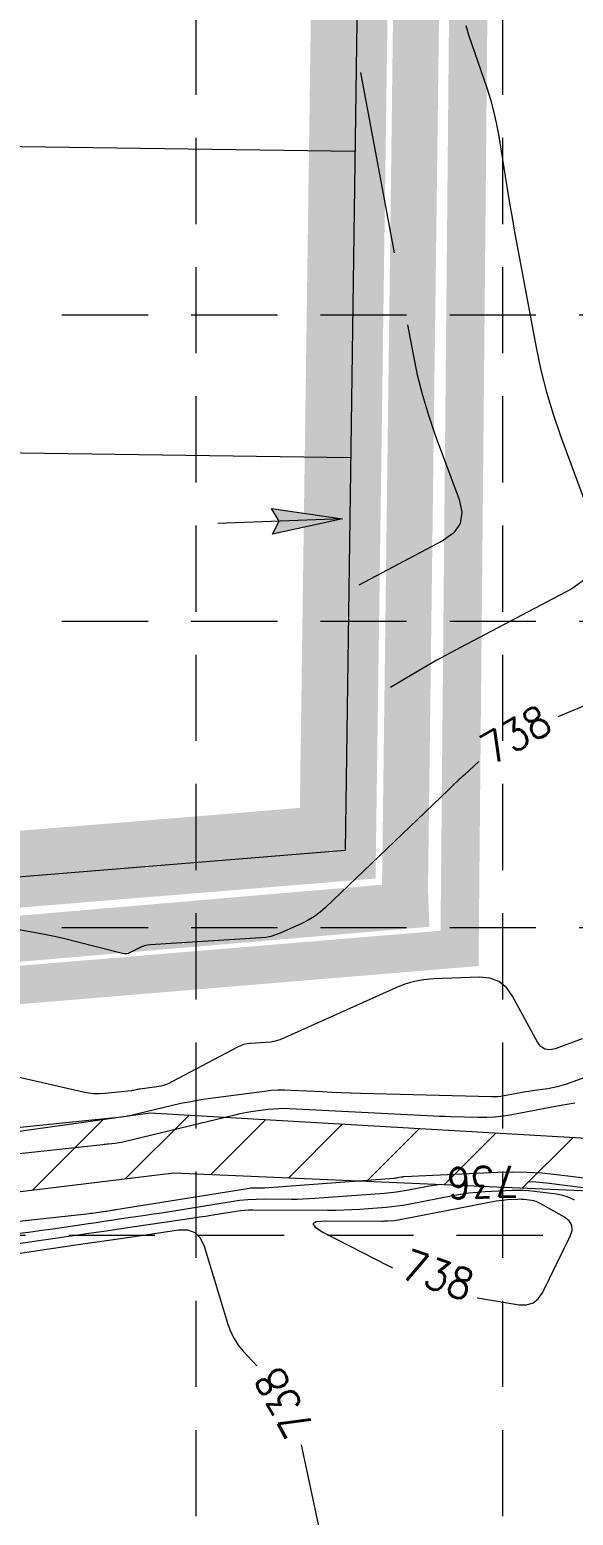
# Model space of a CAD drawing. Header units: feet. Extents: x 46644 to 49208, y 46045 to 47649.
# Drawn here: x 48504.1 to 48575, y 46330.1 to 46524.1 of the extents above; entities that cross this region are included whole.
import ezdxf
from ezdxf.enums import TextEntityAlignment as Align

# ---------------------------------------------------------------- set-up
doc = ezdxf.new("R2010")
doc.units = ezdxf.units.FT
doc.header["$MEASUREMENT"] = 0
doc.linetypes.add('DGN Style 3', pattern=[33.544038, 23.960027, -9.584011])
doc.linetypes.add('HIDDEN', pattern=[0.375, 0.25, -0.125])
for name, color, linetype, lineweight in [('06213 - LEVE 12', 1, 'Continuous', 0), ('EC', 35, 'Continuous', 0), ('Level 29', 1, 'Continuous', 0), ('Level 4', 1, 'Continuous', 0), ('Level 45', 1, 'Continuous', 0), ('Level 52', 1, 'Continuous', 0), ('LIMITS OF DISTURBANCE', 1, 'HIDDEN', 0), ('WATER', 5, 'Continuous', 0)]:
    doc.layers.add(name, color=color, linetype=linetype, lineweight=lineweight)
doc.layers.add('GRID', color=254, linetype='HIDDEN')
doc.layers.add('SILT FENCE', color=200, linetype='Continuous')
doc.styles.add('Style-STANDARD', font='STANDARD.shx')

msp = doc.modelspace()

# ---------------------------------------------------------------- hatches: boundary and pattern name
at = {"layer": 'Level 52', "linetype": 'Continuous', "lineweight": 0}
msp.add_hatch(color=7, dxfattribs=at).paths.add_polyline_path([(48535.79, 46458.22), (48536.65, 46459.92), (48535.67, 46461.57), (48544.92, 46460.23)])
at = {"layer": 'WATER', "linetype": 'Continuous', "lineweight": 0}
h = msp.add_hatch(dxfattribs=at)
h.set_pattern_fill('ANSI31', color=5, scale=60, style=0)
h.paths.add_polyline_path([(48629.77, 46329.87), (48596.32, 46378.16), (48519.78, 46382.62), (48424.65, 46369.25), (48315.4, 46360.33), (48151.38, 46359.72), (48117.82, 46367.08), (48083.44, 46350.31), (48063.38, 46344.17), (48022.45, 46343.76), (47970.79, 46345.29), (47909.81, 46340.79), (47832.98, 46331.83), (47785.1, 46328.51), (47682.89, 46315.66), (47602.11, 46320.65), (47487.5, 46356.66), (47364.2, 46436.32), (47309.48, 46412.88), (47202.47, 46323.17), (47211.19, 46318.58), (47202.93, 46315.83), (47213.94, 46313.54), (47207.52, 46309.41), (47312.93, 46404.75), (47361.71, 46423.58), (47496.18, 46347.12), (47602.62, 46314.56), (47679.02, 46309.52), (47740.12, 46313.78), (47833.87, 46324.3), (47878.73, 46331.53), (47970.78, 46339.89), (48046.54, 46335.88), (48065.49, 46335.63), (48096.83, 46350.78), (48119.82, 46356.85), (48176.25, 46350.54), (48298.04, 46354.08), (48404.55, 46360.41), (48522.91, 46374.82), (48593.15, 46371.79), (48632.07, 46317.74), (48628.78, 46325.57), (48634.34, 46324.31)])

# ---------------------------------------------------------------- linework, layer by layer
at = {"layer": '06213 - LEVE 12', "color": 7, "linetype": 'Continuous', "lineweight": 0}
for p, q in [((48415.57, 46510.06), (48546.56, 46508.25)), ((48415.02, 46470.07), (48546, 46468.25))]:
    msp.add_line(p, q, dxfattribs=at)
at = {"layer": 'EC', "color": 35, "linetype": 'DGN Style 3', "lineweight": 0}
for p, q in [((48561.02, 46524.66), (48561.38, 46523.44)), ((48561.38, 46523.44), (48563.75, 46516.49)), ((48547.27, 46518.53), (48554.13, 46481.69)), ((48563.75, 46516.49), (48564.23, 46514.99)), ((48564.23, 46514.99), (48564.64, 46513.48)), ((48564.64, 46513.48), (48564.99, 46511.95)), ((48564.99, 46511.95), (48565.27, 46510.41)), ((48565.27, 46510.41), (48566.51, 46502.82)), ((48566.51, 46502.82), (48566.78, 46501.19)), ((48566.78, 46501.19), (48567.06, 46499.57)), ((48567.06, 46499.57), (48567.34, 46497.94)), ((48567.34, 46497.94), (48567.64, 46496.32)), ((48567.64, 46496.32), (48570.2, 46482.58)), ((48570.2, 46482.58), (48570.81, 46479.65)), ((48554.13, 46481.69), (48554.69, 46479.01)), ((48554.69, 46479.01), (48555.36, 46476.36)), ((48570.81, 46479.65), (48571.54, 46476.76)), ((48555.36, 46476.36), (48556.14, 46473.75)), ((48571.54, 46476.76), (48572.4, 46473.9)), ((48556.14, 46473.75), (48557.03, 46471.16)), ((48572.4, 46473.9), (48573.37, 46471.07)), ((48557.03, 46471.16), (48560.13, 46462.77)), ((48573.37, 46471.07), (48577.86, 46458.9)), ((48560.13, 46462.77), (48560.5, 46461.08)), ((48560.5, 46461.08), (48560.28, 46459.62)), ((48560.28, 46459.62), (48559.47, 46458.39)), ((48558.07, 46457.38), (48547.05, 46451.57)), ((48559.47, 46458.39), (48558.07, 46457.38)), ((48574.87, 46451.1), (48560.33, 46443.43)), ((48576.9, 46452.56), (48574.87, 46451.1)), ((48560.33, 46443.43), (48557.24, 46441.75)), ((48557.24, 46441.75), (48554.18, 46440)), ((48554.18, 46440), (48551.17, 46438.18)), ((48580.77, 46437.58), (48573.04, 46434.38)), ((48562.7, 46428.53), (48561.49, 46427.42)), ((48560.1, 46426.12), (48559.4, 46425.47)), ((48560.79, 46426.77), (48560.1, 46426.12)), ((48561.49, 46427.42), (48560.79, 46426.77)), ((48558.71, 46424.81), (48542.72, 46409.48)), ((48559.4, 46425.47), (48558.71, 46424.81)), ((48504.67, 46406.2), (48489.54, 46408.87)), ((48541.26, 46408.31), (48540.46, 46407.82)), ((48542.01, 46408.86), (48541.26, 46408.31)), ((48542.72, 46409.48), (48542.01, 46408.86)), ((48539.62, 46407.39), (48536.81, 46406.12)), ((48540.46, 46407.82), (48539.62, 46407.39)), ((48506.02, 46405.95), (48504.67, 46406.2)), ((48507.36, 46405.67), (48506.02, 46405.95)), ((48508.7, 46405.37), (48507.36, 46405.67)), ((48510.03, 46405.04), (48508.7, 46405.37)), ((48516.23, 46403.45), (48510.03, 46405.04)), ((48519.08, 46404.46), (48518.72, 46404.33)), ((48519.45, 46404.54), (48519.08, 46404.46)), ((48519.83, 46404.58), (48519.45, 46404.54)), ((48534.28, 46405.49), (48519.83, 46404.58)), ((48534.93, 46405.57), (48534.28, 46405.49)), ((48535.57, 46405.69), (48534.93, 46405.57)), ((48536.2, 46405.88), (48535.57, 46405.69)), ((48536.81, 46406.12), (48536.2, 46405.88)), ((48516.49, 46403.41), (48516.23, 46403.45)), ((48516.75, 46403.41), (48516.49, 46403.41)), ((48517, 46403.47), (48516.75, 46403.41)), ((48517.24, 46403.57), (48517, 46403.47)), ((48518.37, 46404.17), (48517.24, 46403.57)), ((48518.72, 46404.33), (48518.37, 46404.17)), ((48551.89, 46398.99), (48537.34, 46392.43)), ((48553.07, 46399.46), (48551.89, 46398.99)), ((48554.28, 46399.81), (48553.07, 46399.46)), ((48555.52, 46400.04), (48554.28, 46399.81)), ((48556.79, 46400.14), (48555.52, 46400.04)), ((48562.78, 46400.35), (48556.79, 46400.14)), ((48564.15, 46400.24), (48562.78, 46400.35)), ((48565.33, 46399.79), (48564.15, 46400.24)), ((48566.31, 46399), (48565.33, 46399.79)), ((48567.11, 46397.89), (48566.31, 46399)), ((48570.39, 46391.9), (48567.11, 46397.89)), ((48531.23, 46391.24), (48522.67, 46386.68)), ((48531.63, 46391.42), (48531.23, 46391.24)), ((48532.04, 46391.56), (48531.63, 46391.42)), ((48532.46, 46391.65), (48532.04, 46391.56)), ((48532.89, 46391.7), (48532.46, 46391.65)), ((48534.94, 46391.83), (48532.89, 46391.7)), ((48535.56, 46391.9), (48534.94, 46391.83)), ((48536.16, 46392.02), (48535.56, 46391.9)), ((48536.76, 46392.2), (48536.16, 46392.02)), ((48537.34, 46392.43), (48536.76, 46392.2)), ((48570.82, 46391.32), (48570.39, 46391.9)), ((48571.35, 46390.98), (48570.82, 46391.32)), ((48571.97, 46390.88), (48571.35, 46390.98)), ((48572.68, 46391.03), (48571.97, 46390.88)), ((48576.21, 46392.31), (48572.68, 46391.03)), ((48511.07, 46385.36), (48490.25, 46390.11)), ((48577.39, 46387.57), (48574.16, 46386.4)), ((48511.79, 46385.22), (48511.07, 46385.36)), ((48512.5, 46385.15), (48511.79, 46385.22)), ((48513.22, 46385.14), (48512.5, 46385.15)), ((48513.94, 46385.18), (48513.22, 46385.14)), ((48517.33, 46385.53), (48513.94, 46385.18)), ((48517.41, 46385.54), (48517.33, 46385.53)), ((48517.49, 46385.55), (48517.41, 46385.54)), ((48517.56, 46385.56), (48517.49, 46385.55)), ((48517.64, 46385.58), (48517.56, 46385.56)), ((48518.01, 46385.67), (48517.64, 46385.58)), ((48518.12, 46385.69), (48518.01, 46385.67)), ((48518.23, 46385.72), (48518.12, 46385.69)), ((48518.34, 46385.74), (48518.23, 46385.72)), ((48518.46, 46385.75), (48518.34, 46385.74)), ((48520.68, 46386.05), (48518.46, 46385.75)), ((48521.2, 46386.14), (48520.68, 46386.05)), ((48521.7, 46386.27), (48521.2, 46386.14)), ((48522.19, 46386.46), (48521.7, 46386.27)), ((48522.67, 46386.68), (48522.19, 46386.46)), ((48534.75, 46385.45), (48527.71, 46384.53)), ((48535.62, 46385.55), (48534.75, 46385.45)), ((48536.49, 46385.6), (48535.62, 46385.55)), ((48537.36, 46385.62), (48536.49, 46385.6)), ((48538.24, 46385.59), (48537.36, 46385.62)), ((48542.32, 46385.38), (48538.24, 46385.59)), ((48543.56, 46385.32), (48542.32, 46385.38)), ((48544.81, 46385.27), (48543.56, 46385.32)), ((48546.06, 46385.23), (48544.81, 46385.27)), ((48547.31, 46385.19), (48546.06, 46385.23)), ((48564.35, 46384.73), (48547.31, 46385.19)), ((48567.95, 46385.24), (48566.02, 46384.87)), ((48568.38, 46385.32), (48567.95, 46385.24)), ((48568.82, 46385.39), (48568.38, 46385.32)), ((48569.25, 46385.46), (48568.82, 46385.39)), ((48569.69, 46385.52), (48569.25, 46385.46)), ((48571.73, 46385.8), (48569.69, 46385.52)), ((48572.34, 46385.91), (48571.73, 46385.8)), ((48572.96, 46386.04), (48572.34, 46385.91)), ((48573.56, 46386.21), (48572.96, 46386.04)), ((48574.16, 46386.4), (48573.56, 46386.21)), ((48522.57, 46383.57), (48518.41, 46382.56)), ((48523.85, 46383.86), (48522.57, 46383.57)), ((48525.13, 46384.11), (48523.85, 46383.86)), ((48526.42, 46384.34), (48525.13, 46384.11)), ((48527.71, 46384.53), (48526.42, 46384.34)), ((48535.24, 46383.07), (48532.97, 46382.77)), ((48535.94, 46383.15), (48535.24, 46383.07)), ((48536.64, 46383.19), (48535.94, 46383.15)), ((48537.33, 46383.2), (48536.64, 46383.19)), ((48538.03, 46383.18), (48537.33, 46383.2)), ((48555.99, 46382.26), (48538.03, 46383.18)), ((48564.77, 46384.73), (48564.35, 46384.73)), ((48565.19, 46384.75), (48564.77, 46384.73)), ((48565.6, 46384.8), (48565.19, 46384.75)), ((48566.02, 46384.87), (48565.6, 46384.8)), ((48572.92, 46383.52), (48567.04, 46382.4)), ((48573.69, 46383.66), (48572.92, 46383.52)), ((48574.47, 46383.8), (48573.69, 46383.66)), ((48575.25, 46383.92), (48574.47, 46383.8)), ((48514.8, 46381.94), (48499.75, 46380.4)), ((48515.71, 46382.05), (48514.8, 46381.94)), ((48516.62, 46382.19), (48515.71, 46382.05)), ((48531.05, 46382.41), (48516.28, 46378.83)), ((48517.52, 46382.36), (48516.62, 46382.19)), ((48518.41, 46382.56), (48517.52, 46382.36)), ((48531.53, 46382.52), (48531.05, 46382.41)), ((48532.01, 46382.62), (48531.53, 46382.52)), ((48532.49, 46382.7), (48532.01, 46382.62)), ((48532.97, 46382.77), (48532.49, 46382.7)), ((48556.76, 46382.22), (48555.99, 46382.26)), ((48557.54, 46382.19), (48556.76, 46382.22)), ((48558.31, 46382.16), (48557.54, 46382.19)), ((48559.08, 46382.14), (48558.31, 46382.16)), ((48562.67, 46382.04), (48559.08, 46382.14)), ((48563.77, 46382.04), (48562.67, 46382.04)), ((48564.87, 46382.1), (48563.77, 46382.04)), ((48565.95, 46382.22), (48564.87, 46382.1)), ((48567.04, 46382.4), (48565.95, 46382.22)), ((48513.65, 46378.49), (48492.93, 46376.21)), ((48513.84, 46378.51), (48513.65, 46378.49)), ((48514.02, 46378.53), (48513.84, 46378.51)), ((48514.2, 46378.55), (48514.02, 46378.53)), ((48514.39, 46378.57), (48514.2, 46378.55)), ((48515.25, 46378.65), (48514.39, 46378.57)), ((48515.51, 46378.68), (48515.25, 46378.65)), ((48515.77, 46378.72), (48515.51, 46378.68)), ((48516.03, 46378.77), (48515.77, 46378.72)), ((48516.28, 46378.83), (48516.03, 46378.77)), ((48534.75, 46372.87), (48551.62, 46374.12)), ((48551.62, 46374.12), (48551.76, 46374.13)), ((48551.76, 46374.13), (48551.89, 46374.15)), ((48551.89, 46374.15), (48552.03, 46374.17)), ((48552.03, 46374.17), (48552.16, 46374.19)), ((48552.16, 46374.19), (48552.59, 46374.28)), ((48552.59, 46374.28), (48552.69, 46374.3)), ((48552.69, 46374.3), (48552.78, 46374.31)), ((48552.78, 46374.31), (48552.88, 46374.32)), ((48552.88, 46374.32), (48552.97, 46374.32)), ((48552.97, 46374.32), (48565.18, 46374.91)), ((48565.18, 46374.91), (48567.11, 46374.96)), ((48567.11, 46374.96), (48569.04, 46374.92)), ((48569.04, 46374.92), (48570.97, 46374.8)), ((48569.24, 46373.7), (48570.16, 46373.65)), ((48570.16, 46373.65), (48571.54, 46373.5)), ((48570.97, 46374.8), (48572.89, 46374.6)), ((48571.54, 46373.5), (48576.66, 46372.85)), ((48572.89, 46374.6), (48581.69, 46373.49)), ((48515.36, 46370.02), (48532.54, 46372.79)), ((48532.54, 46372.79), (48532.76, 46372.82)), ((48532.56, 46371.34), (48533.64, 46371.4)), ((48532.76, 46372.82), (48532.98, 46372.84)), ((48532.98, 46372.84), (48533.2, 46372.85)), ((48533.2, 46372.85), (48533.42, 46372.86)), ((48533.42, 46372.86), (48534.13, 46372.85)), ((48533.64, 46371.4), (48534.72, 46371.41)), ((48534.13, 46372.85), (48534.29, 46372.85)), ((48534.29, 46372.85), (48534.44, 46372.86)), ((48534.44, 46372.86), (48534.6, 46372.86)), ((48534.6, 46372.86), (48534.75, 46372.87)), ((48534.72, 46371.41), (48538.25, 46371.4)), ((48538.25, 46371.4), (48539.01, 46371.4)), ((48539.01, 46371.4), (48539.77, 46371.42)), ((48539.77, 46371.42), (48540.52, 46371.46)), ((48540.52, 46371.46), (48541.28, 46371.51)), ((48541.28, 46371.51), (48550.43, 46372.18)), ((48550.43, 46372.18), (48551.21, 46372.25)), ((48551.21, 46372.25), (48551.98, 46372.34)), ((48551.98, 46372.34), (48552.75, 46372.46)), ((48552.75, 46372.46), (48553.52, 46372.6)), ((48553.52, 46372.6), (48556.02, 46373.08)), ((48553.52, 46370.74), (48559.32, 46371.86)), ((48556.02, 46373.08), (48556.56, 46373.18)), ((48556.56, 46373.18), (48557.1, 46373.25)), ((48557.1, 46373.25), (48557.26, 46373.27)), ((48559.32, 46371.86), (48560.36, 46372.05)), ((48560.36, 46372.05), (48561.42, 46372.2)), ((48561.42, 46372.2), (48562.48, 46372.3)), ((48562.48, 46372.3), (48563.54, 46372.37)), ((48563.54, 46372.37), (48567.02, 46372.54)), ((48567.02, 46372.54), (48567.76, 46372.56)), ((48567.76, 46372.56), (48568.5, 46372.55)), ((48568.5, 46372.55), (48569.25, 46372.5)), ((48569.25, 46372.5), (48569.99, 46372.42)), ((48569.99, 46372.42), (48572.86, 46372.06)), ((48572.86, 46372.06), (48573.47, 46371.95)), ((48573.47, 46371.95), (48574.06, 46371.79)), ((48574.06, 46371.79), (48574.63, 46371.57)), ((48574.63, 46371.57), (48575.18, 46371.29)), ((48496.16, 46367.81), (48511.53, 46369.47)), ((48511.53, 46369.47), (48511.79, 46369.5)), ((48511.79, 46369.5), (48512.04, 46369.53)), ((48512.04, 46369.53), (48512.3, 46369.56)), ((48512.3, 46369.56), (48512.56, 46369.6)), ((48512.56, 46369.6), (48513.4, 46369.72)), ((48513.4, 46369.72), (48513.58, 46369.75)), ((48513.58, 46369.75), (48513.76, 46369.78)), ((48513.76, 46369.78), (48513.94, 46369.8)), ((48513.94, 46369.8), (48514.12, 46369.83)), ((48514.12, 46369.83), (48514.78, 46369.93)), ((48514.78, 46369.93), (48514.93, 46369.95)), ((48514.93, 46369.95), (48515.07, 46369.97)), ((48515.07, 46369.97), (48515.21, 46369.99)), ((48515.21, 46369.99), (48515.36, 46370.02)), ((48519.47, 46369.34), (48520.26, 46369.45)), ((48520.26, 46369.45), (48521.06, 46369.57)), ((48521.06, 46369.57), (48521.85, 46369.7)), ((48521.85, 46369.7), (48522.64, 46369.82)), ((48522.64, 46369.82), (48530.42, 46371.08)), ((48528.57, 46369.42), (48531.06, 46369.82)), ((48530.42, 46371.08), (48531.49, 46371.23)), ((48531.06, 46369.82), (48531.6, 46369.89)), ((48531.49, 46371.23), (48532.56, 46371.34)), ((48531.6, 46369.89), (48532.13, 46369.95)), ((48532.13, 46369.95), (48532.67, 46369.98)), ((48532.67, 46369.98), (48533.21, 46369.99)), ((48533.21, 46369.99), (48542.99, 46369.95)), ((48542.99, 46369.95), (48544.04, 46369.95)), ((48544.04, 46369.95), (48545.09, 46369.98)), ((48545.09, 46369.98), (48546.14, 46370.02)), ((48546.14, 46370.02), (48547.19, 46370.09)), ((48547.19, 46370.09), (48550.61, 46370.34)), ((48550.61, 46370.34), (48551.35, 46370.41)), ((48551.35, 46370.41), (48552.07, 46370.5)), ((48552.07, 46370.5), (48552.8, 46370.61)), ((48564.98, 46371.11), (48552.69, 46368.71)), ((48552.8, 46370.61), (48553.52, 46370.74)), ((48565.35, 46371.17), (48564.98, 46371.11)), ((48565.73, 46371.22), (48565.35, 46371.17)), ((48566.1, 46371.26), (48565.73, 46371.22)), ((48566.48, 46371.29), (48566.1, 46371.26)), ((48567.82, 46371.35), (48566.48, 46371.29)), ((48568.03, 46371.36), (48567.82, 46371.35)), ((48568.23, 46371.35), (48568.03, 46371.36)), ((48568.44, 46371.34), (48568.23, 46371.35)), ((48568.65, 46371.32), (48568.44, 46371.34)), ((48569.62, 46371.2), (48568.65, 46371.32)), ((48569.91, 46371.14), (48569.62, 46371.2)), ((48570.19, 46371.06), (48569.91, 46371.14)), ((48570.47, 46370.96), (48570.19, 46371.06)), ((48570.73, 46370.82), (48570.47, 46370.96)), ((48573.88, 46369.04), (48570.73, 46370.82)), ((48505.7, 46367.32), (48507.12, 46367.52)), ((48507.12, 46367.52), (48511.78, 46368.2)), ((48511.78, 46368.2), (48512.78, 46368.35)), ((48512.78, 46368.35), (48513.78, 46368.5)), ((48513.78, 46368.5), (48514.77, 46368.64)), ((48513.79, 46367.22), (48515.78, 46367.51)), ((48514.77, 46368.64), (48515.77, 46368.79)), ((48515.77, 46368.79), (48519.47, 46369.34)), ((48515.78, 46367.51), (48517.77, 46367.8)), ((48517.77, 46367.8), (48525.51, 46368.94)), ((48525.51, 46368.94), (48526.28, 46369.06)), ((48526.28, 46369.06), (48527.04, 46369.17)), ((48527.04, 46369.17), (48527.81, 46369.29)), ((48527.81, 46369.29), (48528.57, 46369.42)), ((48541.51, 46368.43), (48541.05, 46368.16)), ((48541.05, 46368.16), (48541.34, 46367.71)), ((48541.34, 46367.71), (48542.36, 46367.08)), ((48542.71, 46368.51), (48541.51, 46368.43)), ((48550.05, 46368.48), (48542.71, 46368.51)), ((48550.24, 46368.48), (48550.05, 46368.48)), ((48550.42, 46368.49), (48550.24, 46368.48)), ((48550.6, 46368.49), (48550.42, 46368.49)), ((48550.79, 46368.51), (48550.6, 46368.49)), ((48551.65, 46368.57), (48550.79, 46368.51)), ((48551.91, 46368.59), (48551.65, 46368.57)), ((48552.17, 46368.62), (48551.91, 46368.59)), ((48552.43, 46368.66), (48552.17, 46368.62)), ((48552.69, 46368.71), (48552.43, 46368.66)), ((48574.52, 46368.55), (48573.88, 46369.04)), ((48574.86, 46367.97), (48574.52, 46368.55)), ((48574.91, 46367.29), (48574.86, 46367.97)), ((48499.01, 46365.05), (48509.82, 46366.64)), ((48502.84, 46366.95), (48504.27, 46367.13)), ((48504.27, 46367.13), (48505.7, 46367.32)), ((48509.82, 46366.64), (48511.81, 46366.93)), ((48510.12, 46365.4), (48511.97, 46365.67)), ((48511.81, 46366.93), (48513.79, 46367.22)), ((48511.97, 46365.67), (48513.81, 46365.94)), ((48513.81, 46365.94), (48515.66, 46366.21)), ((48515.66, 46366.21), (48517.5, 46366.48)), ((48517.5, 46366.48), (48523.53, 46367.37)), ((48523.53, 46367.37), (48524.7, 46367.38)), ((48524.7, 46367.38), (48525.65, 46367.03)), ((48525.65, 46367.03), (48526.37, 46366.32)), ((48526.37, 46366.32), (48526.87, 46365.25)), ((48542.36, 46367.08), (48550.92, 46362.68)), ((48571.02, 46359.16), (48574.65, 46366.53)), ((48574.65, 46366.53), (48574.91, 46367.29)), ((48489.59, 46362.38), (48510.12, 46365.4)), ((48526.87, 46365.25), (48529.96, 46355.06)), ((48550.92, 46362.68), (48551.47, 46362.43)), ((48562.49, 46358.54), (48562.6, 46358.5)), ((48562.6, 46358.5), (48563.08, 46358.39)), ((48563.08, 46358.39), (48567.98, 46357.6)), ((48568.96, 46357.57), (48569.79, 46357.82)), ((48569.79, 46357.82), (48570.48, 46358.35)), ((48570.48, 46358.35), (48571.02, 46359.16)), ((48567.98, 46357.6), (48568.96, 46357.57)), ((48529.96, 46355.06), (48530.32, 46354.09)), ((48530.32, 46354.09), (48530.77, 46353.18)), ((48530.77, 46353.18), (48531.32, 46352.32)), ((48531.32, 46352.32), (48531.98, 46351.52)), ((48531.98, 46351.52), (48533.74, 46349.6)), ((48539.54, 46339.29), (48544.17, 46317.47))]:
    msp.add_line(p, q, dxfattribs=at)
at = {"layer": 'GRID', "color": 252, "linetype": 'HIDDEN', "lineweight": 0, "ltscale": 45}
for p, q in [((48525.8, 47606.85), (48525.8, 46206.68)), ((48565.8, 47606.85), (48565.8, 46206.68)), ((46685.8, 46486.85), (49165.8, 46486.85)), ((46685.8, 46446.85), (49165.8, 46446.85)), ((46685.8, 46406.85), (49165.8, 46406.85)), ((46686.7, 46366.68), (49166.7, 46366.68))]:
    msp.add_line(p, q, dxfattribs=at)
at = {"layer": 'Level 29', "color": 34, "linetype": 'Continuous', "lineweight": 0, "const_width": 10, "flags": 128}
msp.add_lwpolyline([(48414.14, 46407.22), (48434.17, 46408.86), (48544.3, 46417.86), (48549.44, 46788.23), (48549.93, 46823.21)], dxfattribs=at)
msp.add_lwpolyline([(48414.14, 46407.22), (48434.17, 46408.86), (48544.3, 46417.86), (48549.44, 46788.23), (48549.93, 46823.21)], dxfattribs=at)
at = {"layer": 'Level 4', "color": 7, "linetype": 'Continuous', "lineweight": 0}
for p, q in [((48550.93, 46823.2), (48545.29, 46416.93)), ((48545.29, 46416.93), (48317.69, 46398.34))]:
    msp.add_line(p, q, dxfattribs=at)
at = {"layer": 'Level 45', "color": 97, "linetype": 'Continuous', "lineweight": 0}
msp.add_line((48544.92, 46460.23), (48528.66, 46459.63), dxfattribs=at)
at = {"layer": 'Level 52', "color": 7, "linetype": 'Continuous', "lineweight": 0, "flags": 128}
msp.add_lwpolyline([(48535.79, 46458.22), (48536.65, 46459.92), (48535.67, 46461.57), (48544.92, 46460.23)], close=True, dxfattribs=at)
at = {"layer": 'LIMITS OF DISTURBANCE', "color": 1, "linetype": 'HIDDEN', "lineweight": 0, "ltscale": 100, "const_width": 5}
msp.add_lwpolyline([(47739.21, 46270.56), (47774.34, 46267.65), (47781.81, 46251.32), (47852.38, 46269.27), (47849.6, 46307.49), (47981.61, 46319.48), (47981.61, 46319.48), (47981.18, 46356.57), (47839.72, 46354.75), (47804.02, 46583.05), (47826.33, 46601.73), (47980.5, 46513.21), (48043.84, 46569.7), (48332.85, 46385.18), (48560.2, 46404.13), (48564.11, 46825.29), (48553.83, 46869.85)], dxfattribs=at)
at = {"layer": 'SILT FENCE', "linetype": 'Continuous', "lineweight": 0, "const_width": 6}
msp.add_lwpolyline([(47960.89, 47337.14), (47964.24, 47319.46), (48059.79, 47319.3), (48271.66, 47188.73), (48433.75, 47086.16), (48525.13, 46962.65), (48558.3, 46824.36), (48553.08, 46411.84), (48553.16, 46409.7), (48334.38, 46390.99), (48041.78, 46578.97), (47979.26, 46521.69)], dxfattribs=at)
at = {"layer": 'WATER', "color": 5, "linetype": 'Continuous', "lineweight": 0}
msp.add_lwpolyline([(48298.04, 46354.08), (48404.55, 46360.41), (48522.91, 46374.82), (48593.15, 46371.79), (48632.07, 46317.74), (48628.78, 46325.57), (48634.34, 46324.31), (48629.77, 46329.87), (48596.32, 46378.16), (48519.78, 46382.62), (48424.65, 46369.25), (48315.4, 46360.33)], dxfattribs=at)

# ---------------------------------------------------------------- texts
at = {"layer": 'EC', "color": 35, "linetype": 'DGN Style 3', "lineweight": 0, "style": 'Style-STANDARD'}
for s, rotation, p in [('738', 29.4688, (48567.51, 46432.06)), ('736', 182.0546, (48563.25, 46373.59)), ('738', 340.5567, (48557.36, 46361.49)), ('738', 119.3616, (48537.27, 46344.77))]:
    msp.add_text(s, height=4, rotation=rotation, dxfattribs=at).set_placement(p, align=Align.MIDDLE_CENTER)

doc.saveas('drawing.dxf')
